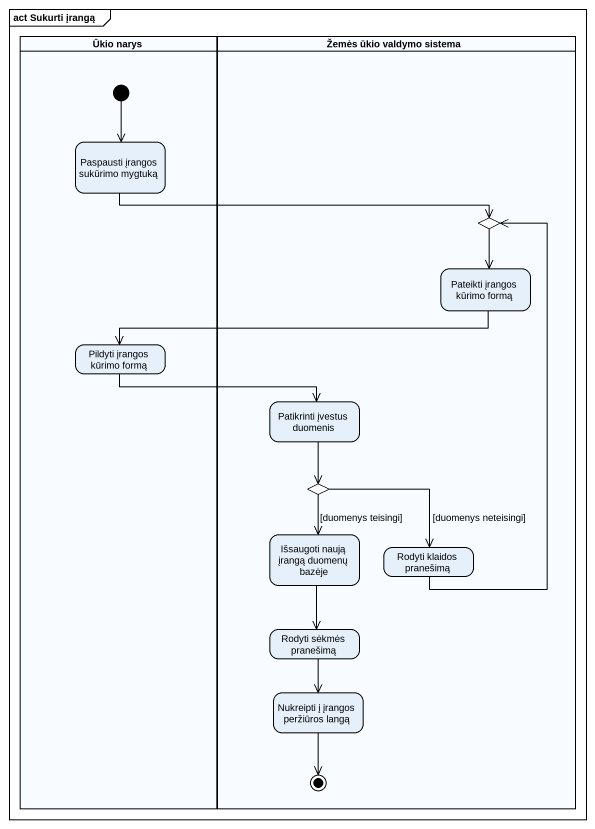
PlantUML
@startuml
mainframe act Sukurti įrangą
hide empty description
state "Ūkio narys" as Ūkio_narys <<partition>> {
  state "Paspausti įrangos sukūrimo mygtuką" as Paspausti_įrangos_sukūrimo
  state "Pildyti įrangos kūrimo formą" as Pildyti_įrangos_kūrimo_formą
  [*] --> Paspausti_įrangos_sukūrimo
}
state "Žemės ūkio valdymo sistema" as Žemės_ūkio_valdymo_sistema <<partition>> {
  state choice1 <<choice>>
  state "Pateikti įrangos kūrimo formą" as Pateikti_įrangos_kūrimo
  state "Patikrinti įvestus duomenis" as Patikrinti_įvestus_duomenis
  state choice2 <<choice>>
  state "Išsaugoti naują įrangą duomenų bazėje" as Išsaugoti_naują_įrangą
  state "Rodyti klaidos pranešimą" as Rodyti_klaidos_pranešimą
  state "Rodyti sėkmės pranešimą" as Rodyti_sėkmės_pranešimą
  state "Nukreipti į įrangos peržiūros langą" as Nukreipti_į_įrangos
  Nukreipti_į_įrangos --> [*]
}
Paspausti_įrangos_sukūrimo -right-> choice1
choice1 --> Pateikti_įrangos_kūrimo
Pateikti_įrangos_kūrimo -left-> Pildyti_įrangos_kūrimo_formą
Pildyti_įrangos_kūrimo_formą -right-> Patikrinti_įvestus_duomenis
Patikrinti_įvestus_duomenis --> choice2
choice2 --> Išsaugoti_naują_įrangą : [duomenys teisingi]
choice2 --> Rodyti_klaidos_pranešimą : [duomenys neteisingi]
Išsaugoti_naują_įrangą --> Rodyti_sėkmės_pranešimą
Rodyti_klaidos_pranešimą -up-> choice1
Rodyti_sėkmės_pranešimą --> Nukreipti_į_įrangos
@enduml
